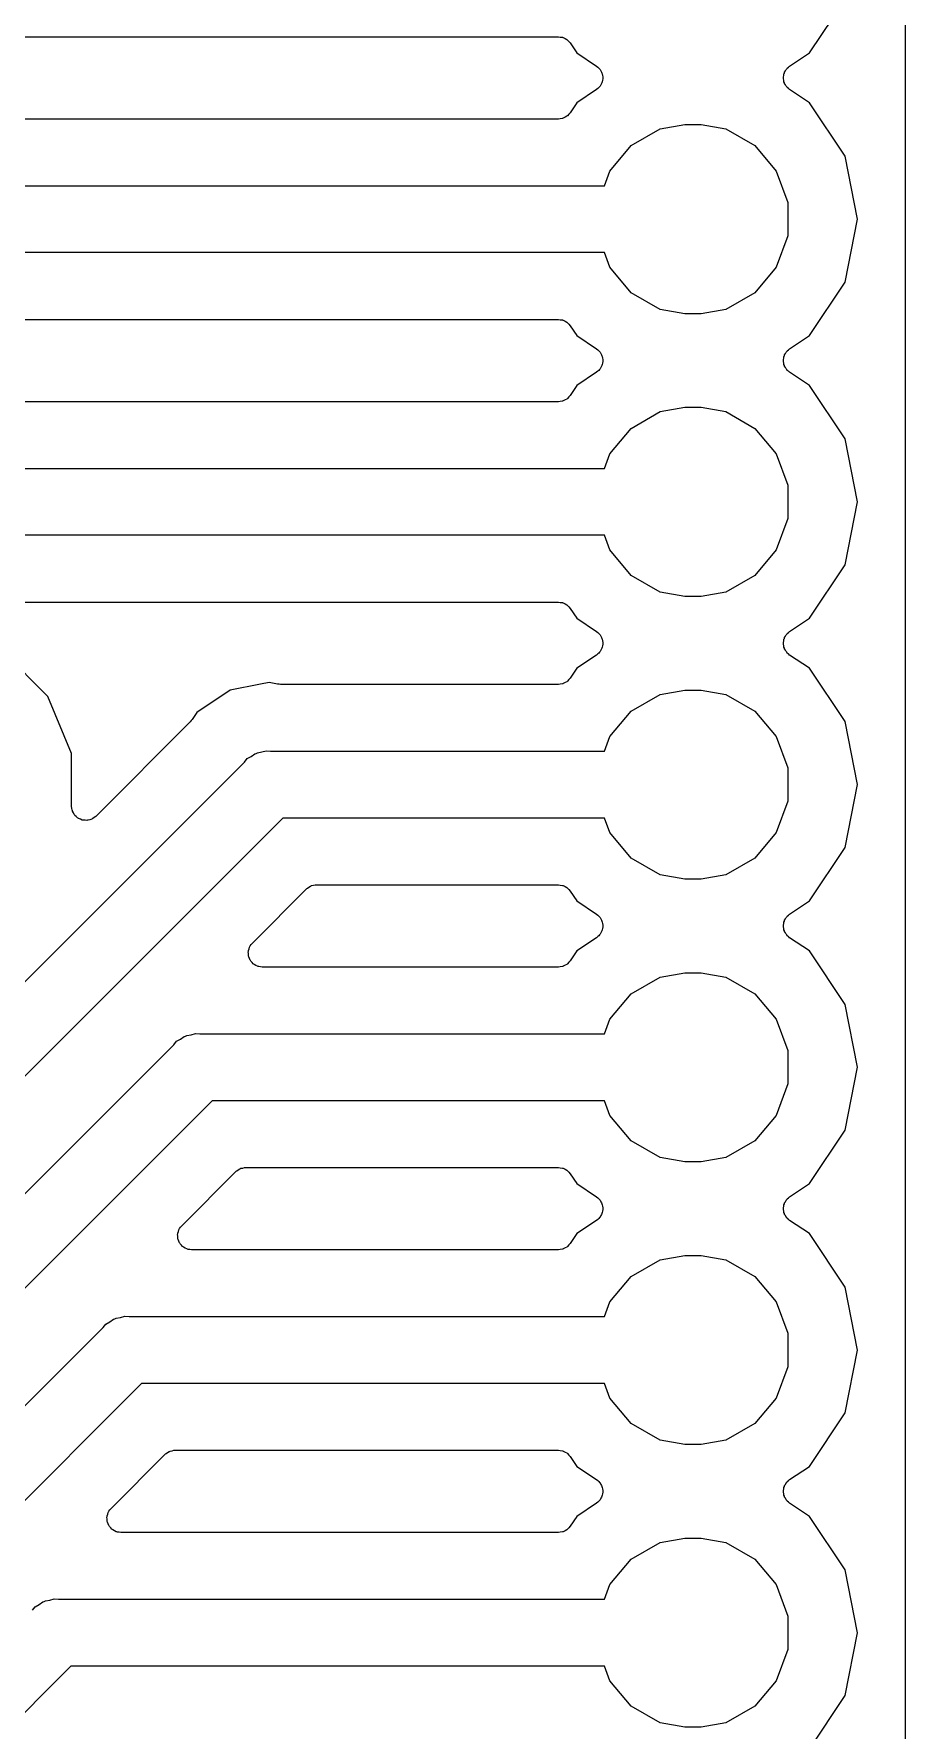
# Model space of a CAD drawing. Extents: x 64 to 244, y -149 to -41.
# Drawn here: x 236.65 to 244.47, y -89.78 to -74.53 of the extents above; entities that cross this region are included whole.
import ezdxf

# ---------------------------------------------------------------- set-up
doc = ezdxf.new("R2010")
doc.units = 0
doc.header["$MEASUREMENT"] = 0
doc.layers.add('BLACK', color=7, linetype='CONTINUOUS')

msp = doc.modelspace()

# ---------------------------------------------------------------- linework, layer by layer
at = {"layer": 'BLACK', "linetype": 'CONTINUOUS'}
for p, q in [((244.475, -42.037), (244.475, -149.098)), ((243.615, -74.7054), (243.936, -74.2258)), ((234.018, -74.56), (241.36, -74.56)), ((241.36, -74.56), (241.377, -74.5631)), ((241.377, -74.5631), (241.395, -74.5651)), ((241.395, -74.5651), (241.399, -74.5669)), ((241.399, -74.5669), (241.403, -74.5677)), ((241.403, -74.5677), (241.419, -74.5766)), ((241.419, -74.5766), (241.435, -74.5846)), ((241.435, -74.5846), (241.438, -74.5876)), ((241.438, -74.5876), (241.441, -74.5897)), ((241.441, -74.5897), (241.453, -74.6035)), ((241.453, -74.6035), (241.465, -74.6164)), ((241.465, -74.6164), (241.525, -74.7054)), ((241.525, -74.7054), (241.703, -74.8244)), ((241.703, -74.8244), (241.713, -74.834)), ((243.427, -74.834), (243.437, -74.8244)), ((243.437, -74.8244), (243.615, -74.7054)), ((241.713, -74.834), (241.724, -74.8422)), ((241.724, -74.8422), (241.729, -74.8491)), ((241.729, -74.8491), (241.735, -74.8549)), ((241.735, -74.8549), (241.741, -74.8673)), ((241.741, -74.8673), (241.748, -74.8789)), ((241.748, -74.8789), (241.75, -74.887)), ((241.75, -74.973), (241.748, -74.9811)), ((241.75, -74.887), (241.754, -74.8945)), ((241.754, -74.9655), (241.75, -74.973)), ((241.754, -74.8945), (241.756, -74.9082)), ((241.756, -74.9518), (241.754, -74.9655)), ((241.756, -74.9082), (241.759, -74.9217)), ((241.759, -74.9383), (241.756, -74.9518)), ((241.759, -74.9217), (241.758, -74.93)), ((241.758, -74.93), (241.759, -74.9383)), ((243.381, -74.9217), (243.384, -74.9082)), ((243.382, -74.93), (243.381, -74.9217)), ((243.381, -74.9383), (243.382, -74.93)), ((243.384, -74.9518), (243.381, -74.9383)), ((243.384, -74.9082), (243.386, -74.8945)), ((243.386, -74.9655), (243.384, -74.9518)), ((243.386, -74.8945), (243.39, -74.887)), ((243.39, -74.973), (243.386, -74.9655)), ((243.39, -74.887), (243.392, -74.8789)), ((243.392, -74.9811), (243.39, -74.973)), ((243.392, -74.8789), (243.399, -74.8673)), ((243.399, -74.8673), (243.405, -74.8549)), ((243.405, -74.8549), (243.411, -74.8491)), ((243.411, -74.8491), (243.416, -74.8422)), ((243.416, -74.8422), (243.427, -74.834)), ((241.703, -75.0356), (241.525, -75.1546)), ((241.713, -75.026), (241.703, -75.0356)), ((241.724, -75.0178), (241.713, -75.026)), ((241.729, -75.0109), (241.724, -75.0178)), ((241.735, -75.0051), (241.729, -75.0109)), ((241.741, -74.9927), (241.735, -75.0051)), ((241.748, -74.9811), (241.741, -74.9927)), ((243.399, -74.9927), (243.392, -74.9811)), ((243.405, -75.0051), (243.399, -74.9927)), ((243.411, -75.0109), (243.405, -75.0051)), ((243.416, -75.0178), (243.411, -75.0109)), ((243.427, -75.026), (243.416, -75.0178)), ((243.437, -75.0356), (243.427, -75.026)), ((243.615, -75.1546), (243.437, -75.0356)), ((241.419, -75.2834), (241.403, -75.2923)), ((241.435, -75.2754), (241.419, -75.2834)), ((241.438, -75.2724), (241.435, -75.2754)), ((241.441, -75.2703), (241.438, -75.2724)), ((241.453, -75.2565), (241.441, -75.2703)), ((241.465, -75.2436), (241.453, -75.2565)), ((241.525, -75.1546), (241.465, -75.2436)), ((243.936, -75.6342), (243.615, -75.1546)), ((241.36, -75.3), (234.813, -75.3)), ((241.377, -75.2969), (241.36, -75.3)), ((241.395, -75.2949), (241.377, -75.2969)), ((241.399, -75.2931), (241.395, -75.2949)), ((241.403, -75.2923), (241.399, -75.2931)), ((242.015, -75.5388), (242.275, -75.3889)), ((242.275, -75.3889), (242.496, -75.35)), ((242.496, -75.35), (242.644, -75.35)), ((242.644, -75.35), (242.865, -75.3889)), ((242.865, -75.3889), (243.125, -75.5388)), ((241.823, -75.7684), (242.015, -75.5388)), ((243.125, -75.5388), (243.317, -75.7684)), ((244.048, -76.2), (243.936, -75.6342)), ((241.775, -75.9), (241.823, -75.7684)), ((243.317, -75.7684), (243.42, -76.0501)), ((234.422, -75.9), (241.775, -75.9)), ((243.42, -76.0501), (243.42, -76.3499)), ((243.936, -76.7658), (244.048, -76.2)), ((243.42, -76.3499), (243.317, -76.6316)), ((241.775, -76.5), (234.422, -76.5)), ((241.823, -76.6316), (241.775, -76.5)), ((242.015, -76.8612), (241.823, -76.6316)), ((243.317, -76.6316), (243.125, -76.8612)), ((243.615, -77.2454), (243.936, -76.7658)), ((242.275, -77.0111), (242.015, -76.8612)), ((243.125, -76.8612), (242.865, -77.0111)), ((234.813, -77.1), (241.36, -77.1)), ((241.36, -77.1), (241.377, -77.1031)), ((241.377, -77.1031), (241.395, -77.1051)), ((241.395, -77.1051), (241.399, -77.1069)), ((241.399, -77.1069), (241.403, -77.1077)), ((241.403, -77.1077), (241.419, -77.1166)), ((242.496, -77.05), (242.275, -77.0111)), ((242.644, -77.05), (242.496, -77.05)), ((242.865, -77.0111), (242.644, -77.05)), ((241.419, -77.1166), (241.435, -77.1246)), ((241.435, -77.1246), (241.438, -77.1276)), ((241.438, -77.1276), (241.441, -77.1297)), ((241.441, -77.1297), (241.453, -77.1435)), ((241.453, -77.1435), (241.465, -77.1564)), ((241.465, -77.1564), (241.525, -77.2454)), ((241.525, -77.2454), (241.703, -77.3644)), ((243.437, -77.3644), (243.615, -77.2454)), ((241.703, -77.3644), (241.713, -77.374)), ((241.713, -77.374), (241.724, -77.3822)), ((241.724, -77.3822), (241.729, -77.3891)), ((241.729, -77.3891), (241.735, -77.3949)), ((241.735, -77.3949), (241.741, -77.4073)), ((241.741, -77.4073), (241.748, -77.4189)), ((241.748, -77.4189), (241.75, -77.427)), ((243.39, -77.427), (243.392, -77.4189)), ((243.392, -77.4189), (243.399, -77.4073)), ((243.399, -77.4073), (243.405, -77.3949)), ((243.405, -77.3949), (243.411, -77.3891)), ((243.411, -77.3891), (243.416, -77.3822)), ((243.416, -77.3822), (243.427, -77.374)), ((243.427, -77.374), (243.437, -77.3644)), ((241.713, -77.566), (241.703, -77.5756)), ((241.724, -77.5578), (241.713, -77.566)), ((241.729, -77.5509), (241.724, -77.5578)), ((241.735, -77.5451), (241.729, -77.5509)), ((241.741, -77.5327), (241.735, -77.5451)), ((241.748, -77.5211), (241.741, -77.5327)), ((241.75, -77.513), (241.748, -77.5211)), ((241.75, -77.427), (241.754, -77.4345)), ((241.754, -77.5055), (241.75, -77.513)), ((241.754, -77.4345), (241.756, -77.4482)), ((241.756, -77.4918), (241.754, -77.5055)), ((241.756, -77.4482), (241.759, -77.4617)), ((241.759, -77.4783), (241.756, -77.4918)), ((241.759, -77.4617), (241.758, -77.47)), ((241.758, -77.47), (241.759, -77.4783)), ((243.381, -77.4617), (243.384, -77.4482)), ((243.382, -77.47), (243.381, -77.4617)), ((243.381, -77.4783), (243.382, -77.47)), ((243.384, -77.4918), (243.381, -77.4783)), ((243.384, -77.4482), (243.386, -77.4345)), ((243.386, -77.5055), (243.384, -77.4918)), ((243.386, -77.4345), (243.39, -77.427)), ((243.39, -77.513), (243.386, -77.5055)), ((243.392, -77.5211), (243.39, -77.513)), ((243.399, -77.5327), (243.392, -77.5211)), ((243.405, -77.5451), (243.399, -77.5327)), ((243.411, -77.5509), (243.405, -77.5451)), ((243.416, -77.5578), (243.411, -77.5509)), ((243.427, -77.566), (243.416, -77.5578)), ((243.437, -77.5756), (243.427, -77.566)), ((241.525, -77.6946), (241.465, -77.7836)), ((241.703, -77.5756), (241.525, -77.6946)), ((243.615, -77.6946), (243.437, -77.5756)), ((243.936, -78.1742), (243.615, -77.6946)), ((241.36, -77.84), (235.686, -77.84)), ((241.377, -77.8369), (241.36, -77.84)), ((241.395, -77.8349), (241.377, -77.8369)), ((241.399, -77.8331), (241.395, -77.8349)), ((241.403, -77.8323), (241.399, -77.8331)), ((241.419, -77.8234), (241.403, -77.8323)), ((241.435, -77.8154), (241.419, -77.8234)), ((241.438, -77.8124), (241.435, -77.8154)), ((241.441, -77.8103), (241.438, -77.8124)), ((241.453, -77.7965), (241.441, -77.8103)), ((241.465, -77.7836), (241.453, -77.7965)), ((242.015, -78.0788), (242.275, -77.9289)), ((242.275, -77.9289), (242.496, -77.89)), ((242.496, -77.89), (242.644, -77.89)), ((242.644, -77.89), (242.865, -77.9289)), ((242.865, -77.9289), (243.125, -78.0788)), ((241.823, -78.3084), (242.015, -78.0788)), ((243.125, -78.0788), (243.317, -78.3084)), ((244.048, -78.74), (243.936, -78.1742)), ((241.775, -78.44), (241.823, -78.3084)), ((243.317, -78.3084), (243.42, -78.5901)), ((235.598, -78.44), (241.775, -78.44)), ((243.42, -78.5901), (243.42, -78.8899)), ((243.936, -79.3058), (244.048, -78.74)), ((243.42, -78.8899), (243.317, -79.1716)), ((241.775, -79.04), (235.709, -79.04)), ((241.823, -79.1716), (241.775, -79.04)), ((242.015, -79.4012), (241.823, -79.1716)), ((243.317, -79.1716), (243.125, -79.4012)), ((243.615, -79.7854), (243.936, -79.3058)), ((242.275, -79.5511), (242.015, -79.4012)), ((242.496, -79.59), (242.275, -79.5511)), ((242.865, -79.5511), (242.644, -79.59)), ((243.125, -79.4012), (242.865, -79.5511)), ((236.01, -79.64), (241.36, -79.64)), ((241.36, -79.64), (241.377, -79.6431)), ((241.377, -79.6431), (241.395, -79.6451)), ((241.395, -79.6451), (241.399, -79.6469)), ((241.399, -79.6469), (241.403, -79.6477)), ((241.403, -79.6477), (241.419, -79.6566)), ((241.419, -79.6566), (241.435, -79.6646)), ((241.435, -79.6646), (241.438, -79.6676)), ((241.438, -79.6676), (241.441, -79.6697)), ((241.441, -79.6697), (241.453, -79.6835)), ((241.453, -79.6835), (241.465, -79.6964)), ((241.465, -79.6964), (241.525, -79.7854)), ((242.644, -79.59), (242.496, -79.59)), ((241.525, -79.7854), (241.703, -79.9044)), ((243.437, -79.9044), (243.615, -79.7854)), ((241.703, -79.9044), (241.713, -79.914)), ((241.713, -79.914), (241.724, -79.9222)), ((241.724, -79.9222), (241.729, -79.9291)), ((241.729, -79.9291), (241.735, -79.9349)), ((241.735, -79.9349), (241.741, -79.9473)), ((241.741, -79.9473), (241.748, -79.9589)), ((241.748, -79.9589), (241.75, -79.967)), ((241.75, -79.967), (241.754, -79.9745)), ((241.754, -79.9745), (241.756, -79.9882)), ((241.756, -79.9882), (241.759, -80.0017)), ((241.759, -80.0017), (241.758, -80.01)), ((241.758, -80.01), (241.759, -80.0183)), ((243.381, -80.0017), (243.384, -79.9882)), ((243.382, -80.01), (243.381, -80.0017)), ((243.381, -80.0183), (243.382, -80.01)), ((243.384, -79.9882), (243.386, -79.9745)), ((243.386, -79.9745), (243.39, -79.967)), ((243.39, -79.967), (243.392, -79.9589)), ((243.392, -79.9589), (243.399, -79.9473)), ((243.399, -79.9473), (243.405, -79.9349)), ((243.405, -79.9349), (243.411, -79.9291)), ((243.411, -79.9291), (243.416, -79.9222)), ((243.416, -79.9222), (243.427, -79.914)), ((243.427, -79.914), (243.437, -79.9044)), ((236.772, -80.487), (236.378, -80.0931)), ((241.703, -80.1156), (241.525, -80.2346)), ((241.713, -80.106), (241.703, -80.1156)), ((241.724, -80.0978), (241.713, -80.106)), ((241.729, -80.0909), (241.724, -80.0978)), ((241.735, -80.0851), (241.729, -80.0909)), ((241.741, -80.0727), (241.735, -80.0851)), ((241.748, -80.0611), (241.741, -80.0727)), ((241.75, -80.053), (241.748, -80.0611)), ((241.754, -80.0455), (241.75, -80.053)), ((241.756, -80.0318), (241.754, -80.0455)), ((241.759, -80.0183), (241.756, -80.0318)), ((243.384, -80.0318), (243.381, -80.0183)), ((243.386, -80.0455), (243.384, -80.0318)), ((243.39, -80.053), (243.386, -80.0455)), ((243.392, -80.0611), (243.39, -80.053)), ((243.399, -80.0727), (243.392, -80.0611)), ((243.405, -80.0851), (243.399, -80.0727)), ((243.411, -80.0909), (243.405, -80.0851)), ((243.416, -80.0978), (243.411, -80.0909)), ((243.427, -80.106), (243.416, -80.0978)), ((243.437, -80.1156), (243.427, -80.106)), ((243.615, -80.2346), (243.437, -80.1156)), ((241.525, -80.2346), (241.465, -80.3236)), ((243.936, -80.7142), (243.615, -80.2346)), ((238.409, -80.4322), (238.111, -80.6311)), ((238.684, -80.3776), (238.409, -80.4322)), ((238.76, -80.3624), (238.684, -80.3776)), ((238.684, -80.3776), (238.684, -80.3776)), ((238.836, -80.3776), (238.76, -80.3624)), ((238.849, -80.3778), (238.836, -80.3776)), ((238.861, -80.38), (238.849, -80.3778)), ((241.36, -80.38), (238.861, -80.38)), ((241.377, -80.3769), (241.36, -80.38)), ((241.395, -80.3749), (241.377, -80.3769)), ((241.399, -80.3731), (241.395, -80.3749)), ((241.403, -80.3723), (241.399, -80.3731)), ((241.419, -80.3634), (241.403, -80.3723)), ((241.435, -80.3554), (241.419, -80.3634)), ((241.438, -80.3524), (241.435, -80.3554)), ((241.441, -80.3503), (241.438, -80.3524)), ((241.453, -80.3365), (241.441, -80.3503)), ((241.465, -80.3236), (241.453, -80.3365)), ((242.275, -80.4689), (242.496, -80.43)), ((242.496, -80.43), (242.644, -80.43)), ((242.644, -80.43), (242.865, -80.4689)), ((236.985, -81.0015), (236.772, -80.487)), ((241.823, -80.8484), (242.015, -80.6188)), ((242.015, -80.6188), (242.275, -80.4689)), ((242.865, -80.4689), (243.125, -80.6188)), ((243.125, -80.6188), (243.317, -80.8484)), ((238.052, -80.7151), (237.202, -81.5654)), ((238.059, -80.7049), (238.052, -80.7151)), ((238.068, -80.6959), (238.059, -80.7049)), ((238.111, -80.6311), (238.068, -80.6959)), ((244.048, -81.28), (243.936, -80.7142)), ((241.775, -80.98), (241.823, -80.8484)), ((243.317, -80.8484), (243.42, -81.1301)), ((236.985, -81.4756), (236.985, -81.0015)), ((238.539, -81.0771), (238.564, -81.0466)), ((238.564, -81.0466), (238.599, -81.0267)), ((238.599, -81.0267), (238.631, -81.0039)), ((238.631, -81.0039), (238.644, -81.0004)), ((238.644, -81.0004), (238.656, -80.9937)), ((238.656, -80.9937), (238.695, -80.9868)), ((238.695, -80.9868), (238.733, -80.9765)), ((238.733, -80.9765), (238.773, -80.98)), ((238.773, -80.98), (241.775, -80.98)), ((229.746, -89.87), (238.539, -81.0771)), ((243.42, -81.1301), (243.42, -81.4299)), ((243.936, -81.8458), (244.048, -81.28)), ((236.988, -81.4919), (236.985, -81.4756)), ((236.989, -81.5085), (236.988, -81.4919)), ((236.992, -81.5135), (236.989, -81.5085)), ((236.993, -81.519), (236.992, -81.5135)), ((237.001, -81.5334), (236.993, -81.519)), ((237.008, -81.5484), (237.001, -81.5334)), ((243.42, -81.4299), (243.317, -81.7116)), ((238.884, -81.58), (230.091, -90.3729)), ((237.012, -81.5524), (237.008, -81.5484)), ((237.015, -81.5572), (237.012, -81.5524)), ((237.027, -81.5679), (237.015, -81.5572)), ((237.039, -81.5796), (237.027, -81.5679)), ((237.044, -81.582), (237.039, -81.5796)), ((237.048, -81.5856), (237.044, -81.582)), ((237.064, -81.5913), (237.048, -81.5856)), ((237.079, -81.5983), (237.064, -81.5913)), ((237.085, -81.5988), (237.079, -81.5983)), ((237.09, -81.6007), (237.085, -81.5988)), ((237.107, -81.6007), (237.09, -81.6007)), ((237.123, -81.6021), (237.107, -81.6007)), ((237.128, -81.6007), (237.123, -81.6021)), ((237.134, -81.6007), (237.128, -81.6007)), ((237.15, -81.595), (237.134, -81.6007)), ((237.166, -81.5907), (237.15, -81.595)), ((237.17, -81.5875), (237.166, -81.5907)), ((237.175, -81.5856), (237.17, -81.5875)), ((237.188, -81.5749), (237.175, -81.5856)), ((237.202, -81.5654), (237.188, -81.5749)), ((241.775, -81.58), (238.884, -81.58)), ((241.823, -81.7116), (241.775, -81.58)), ((242.015, -81.9412), (241.823, -81.7116)), ((243.317, -81.7116), (243.125, -81.9412)), ((242.275, -82.0911), (242.015, -81.9412)), ((243.125, -81.9412), (242.865, -82.0911)), ((243.615, -82.3254), (243.936, -81.8458)), ((242.496, -82.13), (242.275, -82.0911)), ((242.644, -82.13), (242.496, -82.13)), ((242.865, -82.0911), (242.644, -82.13)), ((238.61, -82.7032), (239.096, -82.2172)), ((239.096, -82.2172), (239.1, -82.214)), ((239.1, -82.214), (239.104, -82.2097)), ((239.104, -82.2097), (239.118, -82.2014)), ((239.118, -82.2014), (239.132, -82.1919)), ((239.132, -82.1919), (239.137, -82.1905)), ((239.137, -82.1905), (239.142, -82.1877)), ((239.142, -82.1877), (239.158, -82.1848)), ((239.158, -82.1848), (239.174, -82.1805)), ((239.174, -82.1805), (239.18, -82.181)), ((239.18, -82.181), (239.185, -82.18)), ((239.185, -82.18), (241.36, -82.18)), ((241.36, -82.18), (241.377, -82.1831)), ((241.377, -82.1831), (241.395, -82.1851)), ((241.395, -82.1851), (241.399, -82.1869)), ((241.399, -82.1869), (241.403, -82.1877)), ((241.403, -82.1877), (241.419, -82.1966)), ((241.419, -82.1966), (241.435, -82.2046)), ((241.435, -82.2046), (241.438, -82.2076)), ((241.438, -82.2076), (241.441, -82.2097)), ((241.441, -82.2097), (241.453, -82.2235)), ((241.453, -82.2235), (241.465, -82.2364)), ((241.465, -82.2364), (241.525, -82.3254)), ((241.525, -82.3254), (241.703, -82.4444)), ((241.703, -82.4444), (241.713, -82.454)), ((243.427, -82.454), (243.437, -82.4444)), ((243.437, -82.4444), (243.615, -82.3254)), ((241.713, -82.454), (241.724, -82.4622)), ((241.724, -82.4622), (241.729, -82.4691)), ((241.729, -82.4691), (241.735, -82.4749)), ((241.735, -82.4749), (241.741, -82.4873)), ((241.741, -82.4873), (241.748, -82.4989)), ((241.748, -82.4989), (241.75, -82.507)), ((241.75, -82.593), (241.748, -82.6011)), ((241.75, -82.507), (241.754, -82.5145)), ((241.754, -82.5855), (241.75, -82.593)), ((241.754, -82.5145), (241.756, -82.5282)), ((241.756, -82.5718), (241.754, -82.5855)), ((241.756, -82.5282), (241.759, -82.5417)), ((241.759, -82.5583), (241.756, -82.5718)), ((241.759, -82.5417), (241.758, -82.55)), ((241.758, -82.55), (241.759, -82.5583)), ((243.381, -82.5417), (243.384, -82.5282)), ((243.382, -82.55), (243.381, -82.5417)), ((243.381, -82.5583), (243.382, -82.55)), ((243.384, -82.5718), (243.381, -82.5583)), ((243.384, -82.5282), (243.386, -82.5145)), ((243.386, -82.5855), (243.384, -82.5718)), ((243.386, -82.5145), (243.39, -82.507)), ((243.39, -82.593), (243.386, -82.5855)), ((243.39, -82.507), (243.392, -82.4989)), ((243.392, -82.6011), (243.39, -82.593)), ((243.392, -82.4989), (243.399, -82.4873)), ((243.399, -82.4873), (243.405, -82.4749)), ((243.405, -82.4749), (243.411, -82.4691)), ((243.411, -82.4691), (243.416, -82.4622)), ((243.416, -82.4622), (243.427, -82.454)), ((238.58, -82.7554), (238.584, -82.7393)), ((238.584, -82.7393), (238.588, -82.7348)), ((238.588, -82.7348), (238.589, -82.7295)), ((238.589, -82.7295), (238.6, -82.7168)), ((238.6, -82.7168), (238.61, -82.7032)), ((241.703, -82.6556), (241.525, -82.7746)), ((241.713, -82.646), (241.703, -82.6556)), ((241.724, -82.6378), (241.713, -82.646)), ((241.729, -82.6309), (241.724, -82.6378)), ((241.735, -82.6251), (241.729, -82.6309)), ((241.741, -82.6127), (241.735, -82.6251)), ((241.748, -82.6011), (241.741, -82.6127)), ((243.399, -82.6127), (243.392, -82.6011)), ((243.405, -82.6251), (243.399, -82.6127)), ((243.411, -82.6309), (243.405, -82.6251)), ((243.416, -82.6378), (243.411, -82.6309)), ((243.427, -82.646), (243.416, -82.6378)), ((243.437, -82.6556), (243.427, -82.646)), ((243.615, -82.7746), (243.437, -82.6556)), ((238.573, -82.7819), (238.574, -82.7765)), ((238.574, -82.7985), (238.573, -82.7819)), ((238.574, -82.7709), (238.58, -82.7554)), ((238.574, -82.7765), (238.574, -82.7709)), ((238.574, -82.8151), (238.574, -82.7985)), ((238.576, -82.8203), (238.574, -82.8151)), ((238.577, -82.8259), (238.576, -82.8203)), ((238.584, -82.8409), (238.577, -82.8259)), ((238.589, -82.8565), (238.584, -82.8409)), ((238.593, -82.8608), (238.589, -82.8565)), ((238.595, -82.8658), (238.593, -82.8608)), ((238.607, -82.8776), (238.595, -82.8658)), ((238.618, -82.8903), (238.607, -82.8776)), ((238.623, -82.8931), (238.618, -82.8903)), ((238.627, -82.897), (238.623, -82.8931)), ((238.642, -82.904), (238.627, -82.897)), ((238.656, -82.9123), (238.642, -82.904)), ((241.419, -82.9034), (241.403, -82.9123)), ((241.435, -82.8954), (241.419, -82.9034)), ((241.438, -82.8924), (241.435, -82.8954)), ((241.441, -82.8903), (241.438, -82.8924)), ((241.453, -82.8765), (241.441, -82.8903)), ((241.465, -82.8636), (241.453, -82.8765)), ((241.525, -82.7746), (241.465, -82.8636)), ((243.936, -83.2542), (243.615, -82.7746)), ((238.661, -82.9133), (238.656, -82.9123)), ((238.667, -82.9157), (238.661, -82.9133)), ((238.683, -82.9171), (238.667, -82.9157)), ((238.699, -82.92), (238.683, -82.9171)), ((241.36, -82.92), (238.699, -82.92)), ((241.377, -82.9169), (241.36, -82.92)), ((241.395, -82.9149), (241.377, -82.9169)), ((241.399, -82.9131), (241.395, -82.9149)), ((241.403, -82.9123), (241.399, -82.9131)), ((242.015, -83.1588), (242.275, -83.0089)), ((242.275, -83.0089), (242.496, -82.97)), ((242.496, -82.97), (242.644, -82.97)), ((242.644, -82.97), (242.865, -83.0089)), ((242.865, -83.0089), (243.125, -83.1588)), ((241.823, -83.3884), (242.015, -83.1588)), ((243.125, -83.1588), (243.317, -83.3884)), ((244.048, -83.82), (243.936, -83.2542)), ((241.775, -83.52), (241.823, -83.3884)), ((243.317, -83.3884), (243.42, -83.6701)), ((230.381, -91.14), (237.904, -83.6171)), ((237.904, -83.6171), (237.929, -83.5866)), ((237.929, -83.5866), (237.964, -83.5667)), ((237.964, -83.5667), (237.996, -83.5439)), ((237.996, -83.5439), (238.009, -83.5404)), ((238.009, -83.5404), (238.021, -83.5337)), ((238.021, -83.5337), (238.06, -83.5268)), ((238.06, -83.5268), (238.098, -83.5165)), ((238.098, -83.5165), (238.138, -83.52)), ((238.138, -83.52), (241.775, -83.52)), ((243.42, -83.6701), (243.42, -83.9699)), ((243.936, -84.3858), (244.048, -83.82)), ((243.42, -83.9699), (243.317, -84.2516)), ((238.249, -84.12), (230.726, -91.6429)), ((241.775, -84.12), (238.249, -84.12)), ((241.823, -84.2516), (241.775, -84.12)), ((242.015, -84.4812), (241.823, -84.2516)), ((243.317, -84.2516), (243.125, -84.4812)), ((243.615, -84.8654), (243.936, -84.3858)), ((242.275, -84.6311), (242.015, -84.4812)), ((243.125, -84.4812), (242.865, -84.6311)), ((238.483, -84.7414), (238.497, -84.7319)), ((238.497, -84.7319), (238.502, -84.7305)), ((238.502, -84.7305), (238.507, -84.7277)), ((238.507, -84.7277), (238.523, -84.7248)), ((238.523, -84.7248), (238.539, -84.7205)), ((238.539, -84.7205), (238.545, -84.721)), ((238.545, -84.721), (238.55, -84.72)), ((238.55, -84.72), (241.36, -84.72)), ((241.36, -84.72), (241.377, -84.7231)), ((241.377, -84.7231), (241.395, -84.7251)), ((241.395, -84.7251), (241.399, -84.7269)), ((241.399, -84.7269), (241.403, -84.7277)), ((241.403, -84.7277), (241.419, -84.7366)), ((242.496, -84.67), (242.275, -84.6311)), ((242.644, -84.67), (242.496, -84.67)), ((242.865, -84.6311), (242.644, -84.67)), ((237.975, -85.2432), (238.461, -84.7572)), ((238.461, -84.7572), (238.465, -84.754)), ((238.465, -84.754), (238.469, -84.7497)), ((238.469, -84.7497), (238.483, -84.7414)), ((241.419, -84.7366), (241.435, -84.7446)), ((241.435, -84.7446), (241.438, -84.7476)), ((241.438, -84.7476), (241.441, -84.7497)), ((241.441, -84.7497), (241.453, -84.7635)), ((241.453, -84.7635), (241.465, -84.7764)), ((241.465, -84.7764), (241.525, -84.8654)), ((241.525, -84.8654), (241.703, -84.9844)), ((243.437, -84.9844), (243.615, -84.8654)), ((241.703, -84.9844), (241.713, -84.994)), ((241.713, -84.994), (241.724, -85.0022)), ((241.724, -85.0022), (241.729, -85.0091)), ((241.729, -85.0091), (241.735, -85.0149)), ((241.735, -85.0149), (241.741, -85.0273)), ((241.741, -85.0273), (241.748, -85.0389)), ((241.748, -85.0389), (241.75, -85.047)), ((243.39, -85.047), (243.392, -85.0389)), ((243.392, -85.0389), (243.399, -85.0273)), ((243.399, -85.0273), (243.405, -85.0149)), ((243.405, -85.0149), (243.411, -85.0091)), ((243.411, -85.0091), (243.416, -85.0022)), ((243.416, -85.0022), (243.427, -84.994)), ((243.427, -84.994), (243.437, -84.9844)), ((241.713, -85.186), (241.703, -85.1956)), ((241.724, -85.1778), (241.713, -85.186)), ((241.729, -85.1709), (241.724, -85.1778)), ((241.735, -85.1651), (241.729, -85.1709)), ((241.741, -85.1527), (241.735, -85.1651)), ((241.748, -85.1411), (241.741, -85.1527)), ((241.75, -85.133), (241.748, -85.1411)), ((241.75, -85.047), (241.754, -85.0545)), ((241.754, -85.1255), (241.75, -85.133)), ((241.754, -85.0545), (241.756, -85.0682)), ((241.756, -85.1118), (241.754, -85.1255)), ((241.756, -85.0682), (241.759, -85.0817)), ((241.759, -85.0983), (241.756, -85.1118)), ((241.759, -85.0817), (241.758, -85.09)), ((241.758, -85.09), (241.759, -85.0983)), ((243.381, -85.0817), (243.384, -85.0682)), ((243.382, -85.09), (243.381, -85.0817)), ((243.381, -85.0983), (243.382, -85.09)), ((243.384, -85.1118), (243.381, -85.0983)), ((243.384, -85.0682), (243.386, -85.0545)), ((243.386, -85.1255), (243.384, -85.1118)), ((243.386, -85.0545), (243.39, -85.047)), ((243.39, -85.133), (243.386, -85.1255)), ((243.392, -85.1411), (243.39, -85.133)), ((243.399, -85.1527), (243.392, -85.1411)), ((243.405, -85.1651), (243.399, -85.1527)), ((243.411, -85.1709), (243.405, -85.1651)), ((243.416, -85.1778), (243.411, -85.1709)), ((243.427, -85.186), (243.416, -85.1778)), ((243.437, -85.1956), (243.427, -85.186)), ((237.938, -85.3219), (237.939, -85.3165)), ((237.939, -85.3385), (237.938, -85.3219)), ((237.939, -85.3109), (237.945, -85.2954)), ((237.939, -85.3165), (237.939, -85.3109)), ((237.939, -85.3551), (237.939, -85.3385)), ((237.945, -85.2954), (237.949, -85.2793)), ((237.949, -85.2793), (237.953, -85.2748)), ((237.953, -85.2748), (237.954, -85.2695)), ((237.954, -85.2695), (237.965, -85.2568)), ((237.965, -85.2568), (237.975, -85.2432)), ((241.525, -85.3146), (241.465, -85.4036)), ((241.703, -85.1956), (241.525, -85.3146)), ((243.615, -85.3146), (243.437, -85.1956)), ((243.936, -85.7942), (243.615, -85.3146)), ((237.941, -85.3603), (237.939, -85.3551)), ((237.942, -85.3659), (237.941, -85.3603)), ((237.949, -85.3809), (237.942, -85.3659)), ((237.954, -85.3965), (237.949, -85.3809)), ((237.958, -85.4008), (237.954, -85.3965)), ((237.96, -85.4058), (237.958, -85.4008)), ((237.972, -85.4176), (237.96, -85.4058)), ((237.983, -85.4303), (237.972, -85.4176)), ((237.988, -85.4331), (237.983, -85.4303)), ((237.992, -85.437), (237.988, -85.4331)), ((238.007, -85.444), (237.992, -85.437)), ((238.021, -85.4523), (238.007, -85.444)), ((238.026, -85.4533), (238.021, -85.4523)), ((238.032, -85.4557), (238.026, -85.4533)), ((238.048, -85.4571), (238.032, -85.4557)), ((238.064, -85.46), (238.048, -85.4571)), ((241.36, -85.46), (238.064, -85.46)), ((241.377, -85.4569), (241.36, -85.46)), ((241.395, -85.4549), (241.377, -85.4569)), ((241.399, -85.4531), (241.395, -85.4549)), ((241.403, -85.4523), (241.399, -85.4531)), ((241.419, -85.4434), (241.403, -85.4523)), ((241.435, -85.4354), (241.419, -85.4434)), ((241.438, -85.4324), (241.435, -85.4354)), ((241.441, -85.4303), (241.438, -85.4324)), ((241.453, -85.4165), (241.441, -85.4303)), ((241.465, -85.4036), (241.453, -85.4165)), ((242.015, -85.6988), (242.275, -85.5489)), ((242.275, -85.5489), (242.496, -85.51)), ((242.496, -85.51), (242.644, -85.51)), ((242.644, -85.51), (242.865, -85.5489)), ((242.865, -85.5489), (243.125, -85.6988)), ((241.823, -85.9284), (242.015, -85.6988)), ((243.125, -85.6988), (243.317, -85.9284)), ((244.048, -86.36), (243.936, -85.7942)), ((241.775, -86.06), (241.823, -85.9284)), ((243.317, -85.9284), (243.42, -86.2101)), ((237.329, -86.1067), (237.361, -86.0839)), ((237.361, -86.0839), (237.374, -86.0804)), ((237.374, -86.0804), (237.386, -86.0737)), ((237.386, -86.0737), (237.425, -86.0668)), ((237.425, -86.0668), (237.463, -86.0565)), ((237.463, -86.0565), (237.503, -86.06)), ((237.503, -86.06), (241.775, -86.06)), ((231.016, -92.41), (237.269, -86.1571)), ((237.269, -86.1571), (237.294, -86.1266)), ((237.294, -86.1266), (237.329, -86.1067)), ((243.42, -86.2101), (243.42, -86.5099)), ((243.936, -86.9258), (244.048, -86.36)), ((243.42, -86.5099), (243.317, -86.7916)), ((237.614, -86.66), (231.361, -92.9129)), ((241.775, -86.66), (237.614, -86.66)), ((241.823, -86.7916), (241.775, -86.66)), ((242.015, -87.0212), (241.823, -86.7916)), ((243.317, -86.7916), (243.125, -87.0212)), ((243.615, -87.4054), (243.936, -86.9258)), ((242.275, -87.1711), (242.015, -87.0212)), ((242.496, -87.21), (242.275, -87.1711)), ((242.865, -87.1711), (242.644, -87.21)), ((243.125, -87.0212), (242.865, -87.1711)), ((237.34, -87.7832), (237.826, -87.2972)), ((237.826, -87.2972), (237.83, -87.294)), ((237.83, -87.294), (237.834, -87.2897)), ((237.834, -87.2897), (237.848, -87.2814)), ((237.848, -87.2814), (237.862, -87.2719)), ((237.862, -87.2719), (237.867, -87.2705)), ((237.867, -87.2705), (237.872, -87.2677)), ((237.872, -87.2677), (237.888, -87.2648)), ((237.888, -87.2648), (237.904, -87.2605)), ((237.904, -87.2605), (237.91, -87.261)), ((237.91, -87.261), (237.915, -87.26)), ((237.915, -87.26), (241.36, -87.26)), ((241.36, -87.26), (241.377, -87.2631)), ((241.377, -87.2631), (241.395, -87.2651)), ((241.395, -87.2651), (241.399, -87.2669)), ((241.399, -87.2669), (241.403, -87.2677)), ((241.403, -87.2677), (241.419, -87.2766)), ((241.419, -87.2766), (241.435, -87.2846)), ((241.435, -87.2846), (241.438, -87.2876)), ((241.438, -87.2876), (241.441, -87.2897)), ((241.441, -87.2897), (241.453, -87.3035)), ((241.453, -87.3035), (241.465, -87.3164)), ((241.465, -87.3164), (241.525, -87.4054)), ((242.644, -87.21), (242.496, -87.21)), ((241.525, -87.4054), (241.703, -87.5244)), ((243.437, -87.5244), (243.615, -87.4054)), ((241.703, -87.5244), (241.713, -87.534)), ((241.713, -87.534), (241.724, -87.5422)), ((241.724, -87.5422), (241.729, -87.5491)), ((241.729, -87.5491), (241.735, -87.5549)), ((241.735, -87.5549), (241.741, -87.5673)), ((241.741, -87.5673), (241.748, -87.5789)), ((241.748, -87.5789), (241.75, -87.587)), ((241.75, -87.587), (241.754, -87.5945)), ((241.754, -87.5945), (241.756, -87.6082)), ((241.756, -87.6082), (241.759, -87.6217)), ((241.759, -87.6217), (241.758, -87.63)), ((241.758, -87.63), (241.759, -87.6383)), ((243.381, -87.6217), (243.384, -87.6082)), ((243.382, -87.63), (243.381, -87.6217)), ((243.381, -87.6383), (243.382, -87.63)), ((243.384, -87.6082), (243.386, -87.5945)), ((243.386, -87.5945), (243.39, -87.587)), ((243.39, -87.587), (243.392, -87.5789)), ((243.392, -87.5789), (243.399, -87.5673)), ((243.399, -87.5673), (243.405, -87.5549)), ((243.405, -87.5549), (243.411, -87.5491)), ((243.411, -87.5491), (243.416, -87.5422)), ((243.416, -87.5422), (243.427, -87.534)), ((243.427, -87.534), (243.437, -87.5244)), ((241.703, -87.7356), (241.525, -87.8546)), ((241.713, -87.726), (241.703, -87.7356)), ((241.724, -87.7178), (241.713, -87.726)), ((241.729, -87.7109), (241.724, -87.7178)), ((241.735, -87.7051), (241.729, -87.7109)), ((241.741, -87.6927), (241.735, -87.7051)), ((241.748, -87.6811), (241.741, -87.6927)), ((241.75, -87.673), (241.748, -87.6811)), ((241.754, -87.6655), (241.75, -87.673)), ((241.756, -87.6518), (241.754, -87.6655)), ((241.759, -87.6383), (241.756, -87.6518)), ((243.384, -87.6518), (243.381, -87.6383)), ((243.386, -87.6655), (243.384, -87.6518)), ((243.39, -87.673), (243.386, -87.6655)), ((243.392, -87.6811), (243.39, -87.673)), ((243.399, -87.6927), (243.392, -87.6811)), ((243.405, -87.7051), (243.399, -87.6927)), ((243.411, -87.7109), (243.405, -87.7051)), ((243.416, -87.7178), (243.411, -87.7109)), ((243.427, -87.726), (243.416, -87.7178)), ((243.437, -87.7356), (243.427, -87.726)), ((243.615, -87.8546), (243.437, -87.7356)), ((237.303, -87.8619), (237.304, -87.8565)), ((237.304, -87.8785), (237.303, -87.8619)), ((237.304, -87.8509), (237.31, -87.8354)), ((237.304, -87.8565), (237.304, -87.8509)), ((237.304, -87.8951), (237.304, -87.8785)), ((237.306, -87.9003), (237.304, -87.8951)), ((237.307, -87.9059), (237.306, -87.9003)), ((237.314, -87.9209), (237.307, -87.9059)), ((237.31, -87.8354), (237.314, -87.8193)), ((237.314, -87.8193), (237.318, -87.8148)), ((237.319, -87.9365), (237.314, -87.9209)), ((237.318, -87.8148), (237.319, -87.8095)), ((237.319, -87.8095), (237.33, -87.7968)), ((237.33, -87.7968), (237.34, -87.7832)), ((241.525, -87.8546), (241.465, -87.9436)), ((243.936, -88.3342), (243.615, -87.8546)), ((237.323, -87.9408), (237.319, -87.9365)), ((237.325, -87.9458), (237.323, -87.9408)), ((237.337, -87.9576), (237.325, -87.9458)), ((237.348, -87.9703), (237.337, -87.9576)), ((237.353, -87.9731), (237.348, -87.9703)), ((237.357, -87.977), (237.353, -87.9731)), ((237.372, -87.984), (237.357, -87.977)), ((237.386, -87.9923), (237.372, -87.984)), ((237.391, -87.9933), (237.386, -87.9923)), ((237.397, -87.9957), (237.391, -87.9933)), ((237.413, -87.9971), (237.397, -87.9957)), ((237.429, -88), (237.413, -87.9971)), ((241.36, -88), (237.429, -88)), ((241.377, -87.9969), (241.36, -88)), ((241.395, -87.9949), (241.377, -87.9969)), ((241.399, -87.9931), (241.395, -87.9949)), ((241.403, -87.9923), (241.399, -87.9931)), ((241.419, -87.9834), (241.403, -87.9923)), ((241.435, -87.9754), (241.419, -87.9834)), ((241.438, -87.9724), (241.435, -87.9754)), ((241.441, -87.9703), (241.438, -87.9724)), ((241.453, -87.9565), (241.441, -87.9703)), ((241.465, -87.9436), (241.453, -87.9565)), ((242.275, -88.0889), (242.496, -88.05)), ((242.496, -88.05), (242.644, -88.05)), ((242.644, -88.05), (242.865, -88.0889)), ((241.823, -88.4684), (242.015, -88.2388)), ((242.015, -88.2388), (242.275, -88.0889)), ((242.865, -88.0889), (243.125, -88.2388)), ((243.125, -88.2388), (243.317, -88.4684)), ((244.048, -88.9), (243.936, -88.3342)), ((241.775, -88.6), (241.823, -88.4684)), ((243.317, -88.4684), (243.42, -88.7501)), ((236.634, -88.6971), (236.659, -88.6666)), ((236.659, -88.6666), (236.694, -88.6467)), ((236.694, -88.6467), (236.726, -88.6239)), ((236.726, -88.6239), (236.739, -88.6204)), ((236.739, -88.6204), (236.751, -88.6137)), ((236.751, -88.6137), (236.79, -88.6068)), ((236.79, -88.6068), (236.828, -88.5965)), ((236.828, -88.5965), (236.868, -88.6)), ((236.868, -88.6), (241.775, -88.6)), ((243.42, -88.7501), (243.42, -89.0499)), ((243.936, -89.4658), (244.048, -88.9)), ((243.42, -89.0499), (243.317, -89.3316)), ((236.979, -89.2), (231.996, -94.1829)), ((241.775, -89.2), (236.979, -89.2)), ((241.823, -89.3316), (241.775, -89.2)), ((242.015, -89.5612), (241.823, -89.3316)), ((243.317, -89.3316), (243.125, -89.5612)), ((242.275, -89.7111), (242.015, -89.5612)), ((243.125, -89.5612), (242.865, -89.7111)), ((243.615, -89.9454), (243.936, -89.4658)), ((242.496, -89.75), (242.275, -89.7111)), ((242.644, -89.75), (242.496, -89.75)), ((242.865, -89.7111), (242.644, -89.75))]:
    msp.add_line(p, q, dxfattribs=at)

doc.saveas('drawing.dxf')
